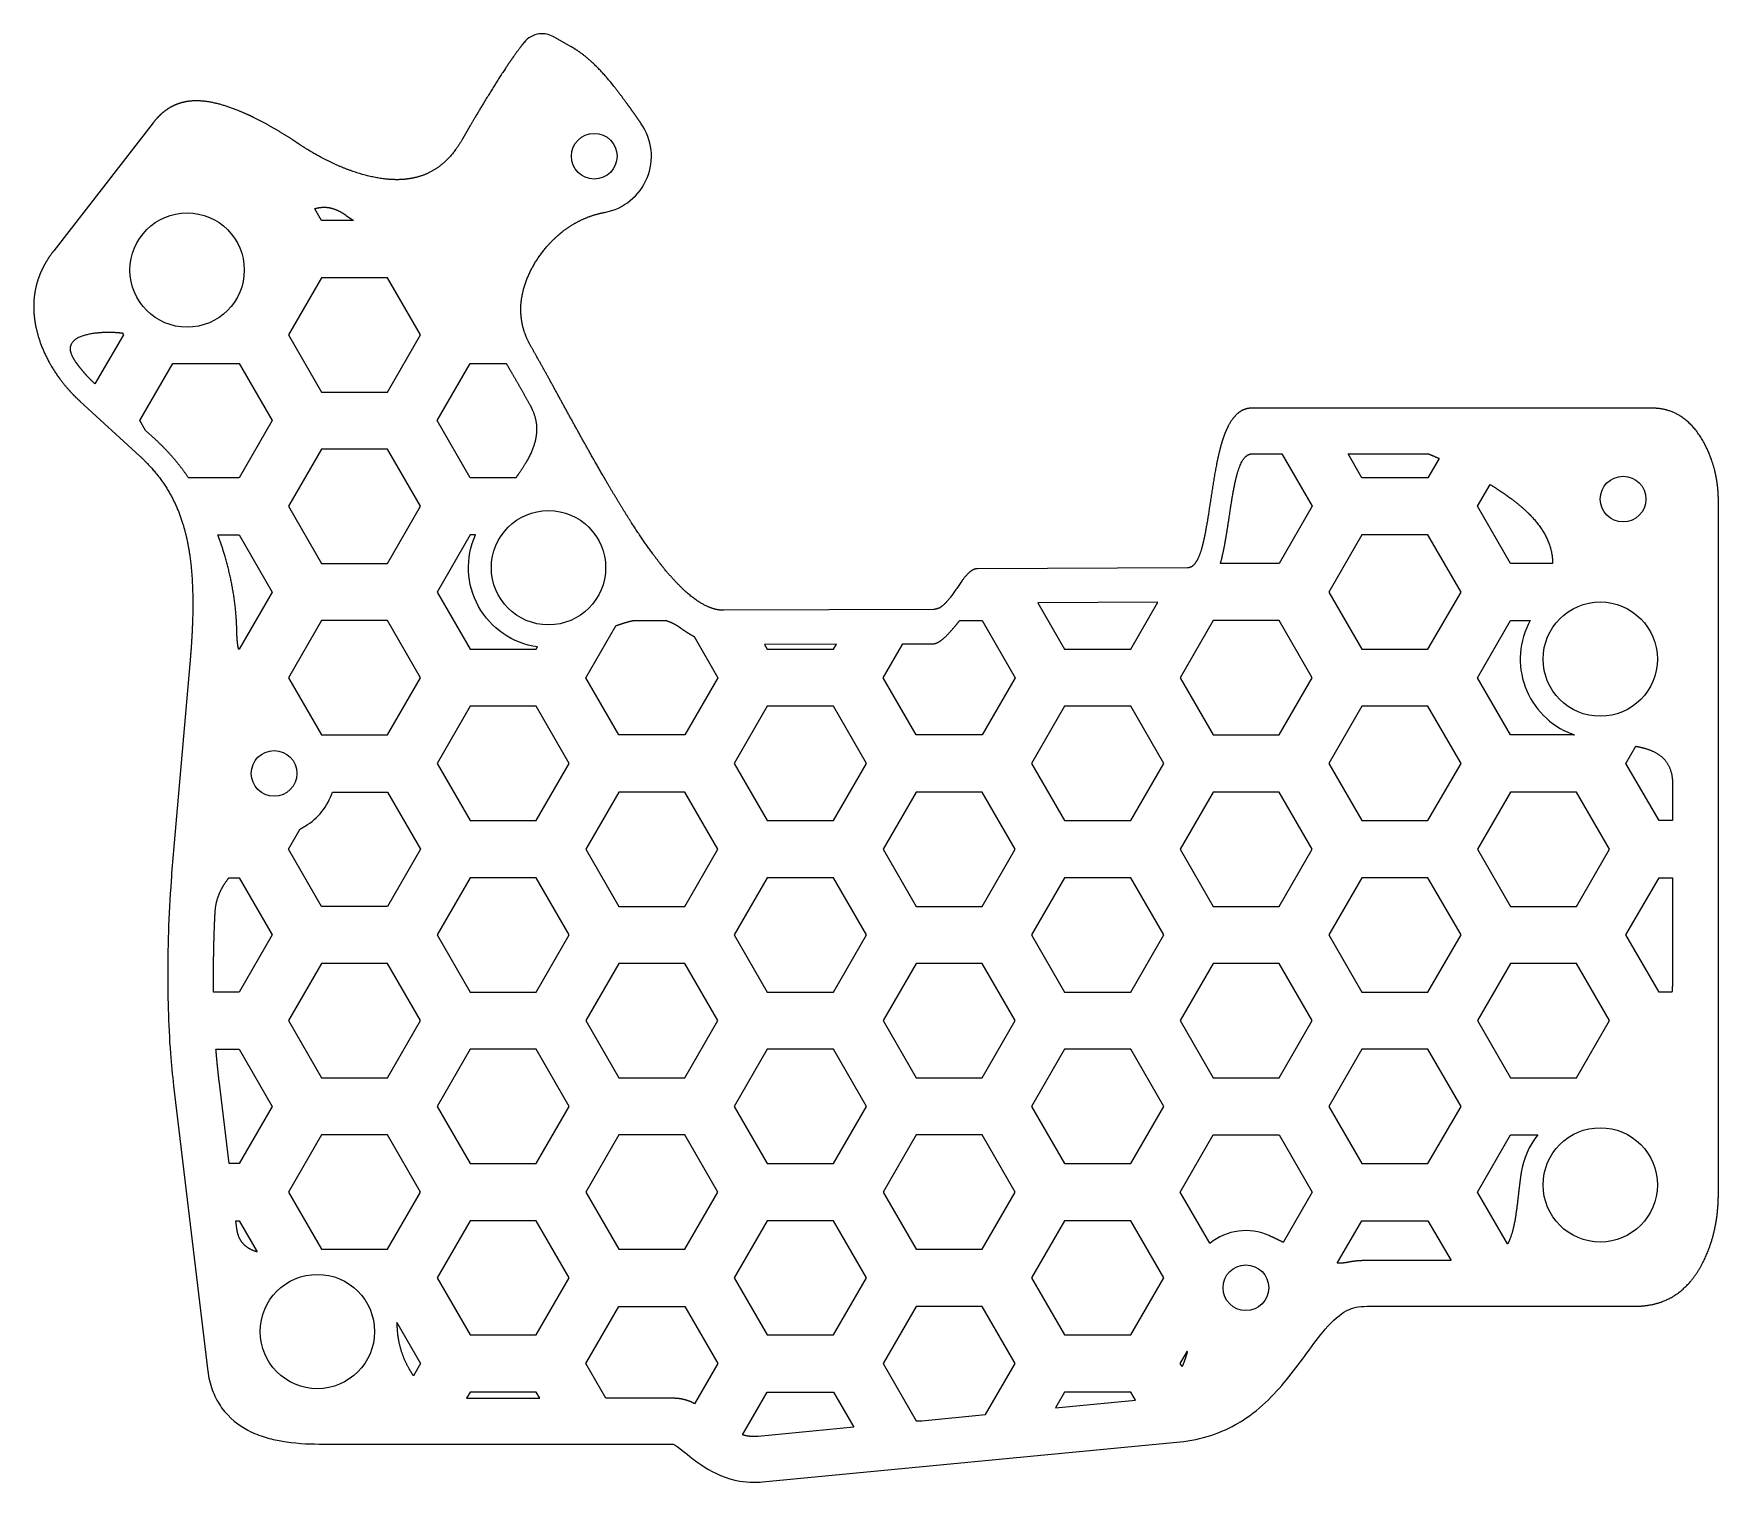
# Model space of a CAD drawing. Header units: millimetres. Extents: x -115 to 32, y -70 to 57.
import ezdxf

# ---------------------------------------------------------------- set-up
doc = ezdxf.new("R2010")
doc.units = ezdxf.units.MM
doc.layers.get('0').update_dxf_attribs({"linetype": 'CONTINUOUS'})

msp = doc.modelspace()

# ---------------------------------------------------------------- linework, layer by layer
for p, q in [((-68.01, 55.57), (-69.58, 56.46)), ((-104.59, 48.91), (-113.27, 37.73)), ((-89.85, 40.37), (-90.45, 41.41)), ((-87.07, 40.37), (-89.85, 40.37)), ((-87.7, 40.82), (-87.07, 40.37)), ((-107.19, 30.37), (-109.67, 26.08)), ((-107.29, 30.54), (-107.19, 30.37)), ((-105.75, 22.87), (-102.86, 27.87)), ((-102.86, 27.87), (-97.07, 27.87)), ((-97.07, 27.87), (-94.18, 22.87)), ((-79.75, 22.87), (-76.86, 27.87)), ((-76.86, 27.87), (-73.7, 27.87)), ((-110.96, 24.55), (-105.76, 19.77)), ((26.44, 23.96), (-8.44, 23.96)), ((-105.25, 22.01), (-105.75, 22.87)), ((-94.18, 22.87), (-97.07, 17.87)), ((-76.86, 17.87), (-79.75, 22.87)), ((-104.41, 21.24), (-105.25, 22.01)), ((-8.44, 19.96), (-5.84, 19.96)), ((-5.84, 19.96), (-3.19, 15.37)), ((-0.06, 19.96), (6.98, 19.96)), ((1.14, 17.87), (-0.06, 19.96)), ((7.91, 19.56), (6.93, 17.87)), ((-97.07, 17.87), (-101.5, 17.87)), ((-72.85, 17.87), (-76.86, 17.87)), ((6.93, 17.87), (1.14, 17.87)), ((11.26, 15.37), (12.36, 17.28)), ((-3.19, 15.37), (-6.08, 10.37)), ((14.15, 10.37), (11.26, 15.37)), ((32.33, -44.87), (32.33, 16)), ((-98.93, 12.87), (-97.07, 12.87)), ((-97.07, 12.87), (-94.18, 7.87)), ((-6.08, 10.37), (-11.22, 10.37)), ((17.83, 10.37), (14.15, 10.37)), ((-14.1, 9.99), (-32.48, 9.91)), ((-94.18, 7.87), (-97.07, 2.87)), ((-36.3, 6.35), (-54.65, 6.27)), ((-66.74, 0.37), (-64.11, 4.92)), ((-62.62, 5.37), (-59.69, 5.37)), ((-34.03, 5.37), (-32.08, 5.37)), ((-32.08, 5.37), (-29.19, 0.37)), ((11.26, 0.37), (14.15, 5.37)), ((14.15, 5.37), (15.87, 5.37)), ((-57.27, 3.98), (-55.19, 0.37)), ((-40.74, 0.37), (-39.02, 3.34)), ((-39.02, 3.34), (-36.29, 3.35)), ((-101.32, 2.26), (-102.81, -14.75)), ((-97.07, 2.87), (-97.11, 2.87)), ((-63.85, -4.63), (-66.74, 0.37)), ((-55.19, 0.37), (-58.08, -4.63)), ((-37.85, -4.63), (-40.74, 0.37)), ((-29.19, 0.37), (-32.08, -4.63)), ((14.15, -4.63), (11.26, 0.37)), ((-58.08, -4.63), (-63.85, -4.63)), ((-32.08, -4.63), (-37.85, -4.63)), ((19.74, -4.63), (14.15, -4.63)), ((24.25, -7.13), (25.12, -5.62)), ((27.14, -12.13), (24.25, -7.13)), ((-88.9, -9.63), (-84.08, -9.63)), ((-84.08, -9.63), (-81.19, -14.63)), ((28.33, -9), (28.33, -12.13)), ((-92.74, -14.63), (-91.72, -12.86)), ((28.33, -12.13), (27.14, -12.13)), ((-89.85, -19.63), (-92.74, -14.63)), ((-81.19, -14.63), (-84.08, -19.63)), ((-97.95, -17.13), (-97.07, -17.13)), ((-97.07, -17.13), (-94.18, -22.13)), ((24.25, -22.13), (27.14, -17.13)), ((27.14, -17.13), (28.33, -17.13)), ((28.33, -17.13), (28.33, -25.86)), ((-84.08, -19.63), (-89.85, -19.63)), ((-94.18, -22.13), (-97.07, -27.13)), ((27.14, -27.13), (24.25, -22.13)), ((-97.07, -27.13), (-99.3, -27.13)), ((28.27, -27.13), (27.14, -27.13)), ((-99.09, -32.13), (-97.07, -32.13)), ((-97.07, -32.13), (-94.18, -37.13)), ((-102.79, -35.33), (-99.79, -60.33)), ((-97.94, -42.13), (-98.82, -34.86)), ((-94.18, -37.13), (-97.07, -42.13)), ((-14.74, -44.63), (-11.85, -39.63)), ((-11.85, -39.63), (-6.08, -39.63)), ((-6.08, -39.63), (-3.19, -44.63)), ((11.26, -44.63), (14.15, -39.63)), ((14.15, -39.63), (16.53, -39.63)), ((-97.07, -42.13), (-97.94, -42.13)), ((-12.15, -49.11), (-14.74, -44.63)), ((-3.19, -44.63), (-5.73, -49.03)), ((13.89, -49.17), (11.26, -44.63)), ((-97.34, -47.13), (-97.07, -47.13)), ((-97.26, -47.82), (-97.34, -47.13)), ((-97.07, -47.13), (-95.49, -49.87)), ((-1.02, -50.86), (1.14, -47.13)), ((1.14, -47.13), (6.93, -47.13)), ((6.93, -47.13), (8.95, -50.62)), ((8.95, -50.62), (1.6, -50.62)), ((-66.74, -59.63), (-63.85, -54.63)), ((-63.85, -54.63), (-58.08, -54.63)), ((-58.08, -54.63), (-55.19, -59.63)), ((1.6, -54.62), (25, -54.62)), ((-83.26, -56.04), (-81.19, -59.63)), ((-14.74, -59.63), (-14.12, -58.56)), ((-81.19, -59.63), (-81.81, -60.7)), ((-64.98, -62.67), (-66.74, -59.63)), ((-55.19, -59.63), (-57.22, -63.14)), ((-14.58, -59.9), (-14.74, -59.63)), ((-59.07, -62.67), (-64.98, -62.67)), ((-53.02, -65.87), (-50.86, -62.13)), ((-50.86, -62.13), (-45.07, -62.13)), ((-45.07, -62.13), (-43.29, -65.2)), ((-43.29, -65.2), (-51.66, -66)), ((-90.07, -66.67), (-59.11, -66.67)), ((-51.27, -69.98), (-14.76, -66.48))]:
    msp.add_line(p, q)
for points in [[(-89.85, 25.37), (-84.08, 25.37), (-81.19, 30.37), (-84.08, 35.37), (-89.85, 35.37), (-92.74, 30.37)], [(-84.08, 20.37), (-89.85, 20.37), (-92.74, 15.37), (-89.85, 10.37), (-84.08, 10.37), (-81.19, 15.37)], [(1.14, 2.87), (6.93, 2.87), (9.82, 7.87), (6.93, 12.87), (1.14, 12.87), (-1.75, 7.87)], [(-16.7, 6.98), (-27.2, 6.93), (-24.86, 2.87), (-19.07, 2.87)], [(-11.85, -4.63), (-6.08, -4.63), (-3.19, 0.37), (-6.08, 5.37), (-11.85, 5.37), (-14.74, 0.37)], [(-45.07, 2.87), (-44.81, 3.32), (-51.1, 3.29), (-50.86, 2.87)], [(-71.07, -2.13), (-76.86, -2.13), (-79.75, -7.13), (-76.86, -12.13), (-71.07, -12.13), (-68.18, -7.13)], [(-45.07, -2.13), (-50.86, -2.13), (-53.75, -7.13), (-50.86, -12.13), (-45.07, -12.13), (-42.18, -7.13)], [(-19.07, -2.13), (-24.86, -2.13), (-27.75, -7.13), (-24.86, -12.13), (-19.07, -12.13), (-16.18, -7.13)], [(6.93, -2.13), (1.14, -2.13), (-1.75, -7.13), (1.14, -12.13), (6.93, -12.13), (9.82, -7.13)], [(-58.08, -9.63), (-63.85, -9.63), (-66.74, -14.63), (-63.85, -19.63), (-58.08, -19.63), (-55.19, -14.63)], [(-32.08, -9.63), (-37.85, -9.63), (-40.74, -14.63), (-37.85, -19.63), (-32.08, -19.63), (-29.19, -14.63)], [(-6.08, -9.63), (-11.85, -9.63), (-14.74, -14.63), (-11.85, -19.63), (-6.08, -19.63), (-3.19, -14.63)], [(19.92, -9.63), (14.15, -9.63), (11.26, -14.63), (14.15, -19.63), (19.92, -19.63), (22.81, -14.63)], [(-71.07, -17.13), (-76.86, -17.13), (-79.75, -22.13), (-76.86, -27.13), (-71.07, -27.13), (-68.18, -22.13)], [(-45.07, -17.13), (-50.86, -17.13), (-53.75, -22.13), (-50.86, -27.13), (-45.07, -27.13), (-42.18, -22.13)], [(-24.86, -27.13), (-19.07, -27.13), (-16.18, -22.13), (-19.07, -17.13), (-24.86, -17.13), (-27.75, -22.13)], [(1.14, -27.13), (6.93, -27.13), (9.82, -22.13), (6.93, -17.13), (1.14, -17.13), (-1.75, -22.13)], [(-89.85, -34.63), (-84.08, -34.63), (-81.19, -29.63), (-84.08, -24.63), (-89.85, -24.63), (-92.74, -29.63)], [(-63.85, -34.63), (-58.08, -34.63), (-55.19, -29.63), (-58.08, -24.63), (-63.85, -24.63), (-66.74, -29.63)], [(-37.85, -34.63), (-32.08, -34.63), (-29.19, -29.63), (-32.08, -24.63), (-37.85, -24.63), (-40.74, -29.63)], [(-11.85, -34.63), (-6.08, -34.63), (-3.19, -29.63), (-6.08, -24.63), (-11.85, -24.63), (-14.74, -29.63)], [(14.15, -34.63), (19.92, -34.63), (22.81, -29.63), (19.92, -24.63), (14.15, -24.63), (11.26, -29.63)], [(-76.86, -42.13), (-71.07, -42.13), (-68.18, -37.13), (-71.07, -32.13), (-76.86, -32.13), (-79.75, -37.13)], [(-50.86, -42.13), (-45.07, -42.13), (-42.18, -37.13), (-45.07, -32.13), (-50.86, -32.13), (-53.75, -37.13)], [(-19.07, -32.13), (-24.86, -32.13), (-27.75, -37.13), (-24.86, -42.13), (-19.07, -42.13), (-16.18, -37.13)], [(6.93, -32.13), (1.14, -32.13), (-1.75, -37.13), (1.14, -42.13), (6.93, -42.13), (9.82, -37.13)], [(-84.08, -39.63), (-89.85, -39.63), (-92.74, -44.63), (-89.85, -49.63), (-84.08, -49.63), (-81.19, -44.63)], [(-63.85, -49.63), (-58.08, -49.63), (-55.19, -44.63), (-58.08, -39.63), (-63.85, -39.63), (-66.74, -44.63)], [(-32.08, -39.63), (-37.85, -39.63), (-40.74, -44.63), (-37.85, -49.63), (-32.08, -49.63), (-29.19, -44.63)], [(-71.07, -47.13), (-76.86, -47.13), (-79.75, -52.13), (-76.86, -57.13), (-71.07, -57.13), (-68.18, -52.13)], [(-45.07, -47.13), (-50.86, -47.13), (-53.75, -52.13), (-50.86, -57.13), (-45.07, -57.13), (-42.18, -52.13)], [(-19.07, -47.13), (-24.86, -47.13), (-27.75, -52.13), (-24.86, -57.13), (-19.07, -57.13), (-16.18, -52.13)], [(-37.33, -64.63), (-31.77, -64.09), (-29.19, -59.63), (-32.08, -54.63), (-37.85, -54.63), (-40.74, -59.63), (-37.85, -64.63)], [(-77.17, -62.67), (-70.76, -62.67), (-71.07, -62.13), (-76.86, -62.13)], [(-25.66, -63.51), (-18.66, -62.84), (-19.07, -62.13), (-24.86, -62.13)]]:
    msp.add_lwpolyline(points, close=True)
for points in [[(-70.96, 3.07, -0.50069), (-76.38, 12.87), (-76.86, 12.87), (-79.75, 7.87), (-76.86, 2.87), (-71.07, 2.87)], [(-89.85, -4.62, -0.000179), (-89.85, -4.63), (-84.08, -4.63), (-81.19, 0.37), (-84.08, 5.37), (-89.85, 5.37), (-92.74, 0.37)]]:
    msp.add_lwpolyline(points, format="xyb", close=True)
for centre, radius in [((-66, 46), 2), ((-101.61, 36.04), 5), ((24, 16), 2), ((-70, 10), 5), ((22, 2), 5), ((-94, -8), 2), ((22, -44), 5), ((-9, -53), 2), ((-90.22, -56.83), 5)]:
    msp.add_circle(centre, radius)
for centre, radius, start, end in [((-66, 46), 5, -79.3896, 34.6059), ((22, 2), 7, 151.1953, 249.1747), ((-94, -8), 5.35, 300.5228, 342.2879), ((22, -44), 7, 141.3411, 171.0845), ((-9, -53), 5, 65.9174, 128.9914), ((-90.22, -56.83), 7, 2.5932, 6.4759)]:
    msp.add_arc(centre, radius, start, end)
for points, degree, knots in [([(-70.39, 56.71), (-70.53, 56.72), (-70.67, 56.72), (-71.07, 56.67), (-71.32, 56.58), (-71.77, 56.33), (-71.97, 56.16), (-72.14, 55.95)], 3, [-0.1984181, -0.1984181, -0.1984181, -0.1984181, -0.1562578, -0.1562578, -0.0781289, -0.0781289, 0, 0, 0, 0]), ([(-69.58, 56.46), (-69.77, 56.56), (-69.97, 56.64), (-70.25, 56.69), (-70.32, 56.7), (-70.39, 56.71)], 3, [-0.28432668, -0.28432668, -0.28432668, -0.28432668, -0.22029224, -0.22029224, -0.19841806, -0.19841806, -0.19841806, -0.19841806]), ([(-72.14, 55.95), (-72.23, 55.83), (-72.57, 55.4), (-73.14, 54.62), (-73.95, 53.44), (-74.92, 51.91), (-75.82, 50.42), (-76.49, 49.29), (-76.92, 48.56), (-77.09, 48.27)], 5, [-0.4406983, -0.4406983, -0.4406983, -0.4406983, -0.4406983, -0.4406983, -0.4, -0.3, -0.2, -0.1, -0.0353859, -0.0353859, -0.0353859, -0.0353859, -0.0353859, -0.0353859]), ([(-62.97, 50.37), (-63.18, 50.66), (-63.61, 51.26), (-64.28, 52.15), (-65.23, 53.31), (-66.26, 54.35), (-67.11, 55.02), (-67.7, 55.4), (-68.01, 55.57)], 5, [0.2065484, 0.2065484, 0.2065484, 0.2065484, 0.2065484, 0.2065484, 0.4, 0.6, 0.8, 1, 1, 1, 1, 1, 1]), ([(-102, 50.7), (-102.08, 50.68), (-102.48, 50.57), (-102.87, 50.41), (-103.25, 50.2), (-103.61, 49.93), (-103.9, 49.67)], 5, [-0.2304849, -0.2304849, -0.2304849, -0.2304849, -0.2304849, -0.2304849, -0.2, -0.0672592, -0.0672592, -0.0672592, -0.0672592, -0.0672592, -0.0672592]), ([(-96.11, 49.54), (-96.29, 49.62), (-97.02, 49.96), (-98.23, 50.44), (-99.45, 50.8), (-100.63, 50.92), (-101.58, 50.81), (-102, 50.7)], 5, [-0.6680191, -0.6680191, -0.6680191, -0.6680191, -0.6680191, -0.6680191, -0.6, -0.4, -0.2304849, -0.2304849, -0.2304849, -0.2304849, -0.2304849, -0.2304849]), ([(-61.88, 48.84), (-62.09, 49.13), (-62.3, 49.44), (-62.51, 49.74), (-62.73, 50.05), (-62.96, 50.36), (-62.97, 50.37)], 5, [0, 0, 0, 0, 0, 0, 0.2, 0.2065484, 0.2065484, 0.2065484, 0.2065484, 0.2065484, 0.2065484]), ([(-91.93, 47.13), (-92.38, 47.44), (-93.16, 47.94), (-93.99, 48.44), (-94.85, 48.92), (-95.75, 49.37), (-96.11, 49.54)], 5, [-1, -1, -1, -1, -1, -1, -0.8, -0.6680191, -0.6680191, -0.6680191, -0.6680191, -0.6680191, -0.6680191]), ([(-77.55, 47.46), (-77.96, 46.75), (-78.73, 45.69), (-79.58, 44.92), (-80.52, 44.42), (-81.51, 44.15), (-81.94, 44.07)], 5, [-1, -1, -1, -1, -1, -1, -0.8, -0.6496991, -0.6496991, -0.6496991, -0.6496991, -0.6496991, -0.6496991]), ([(-82.51, 43.99), (-82.54, 43.98), (-83.17, 43.92), (-84.41, 43.94), (-86.3, 44.29), (-88.2, 44.98), (-90.03, 45.92), (-91.21, 46.65), (-91.78, 47.03)], 5, [-0.6108578, -0.6108578, -0.6108578, -0.6108578, -0.6108578, -0.6108578, -0.6, -0.4, -0.2, -0.0101223, -0.0101223, -0.0101223, -0.0101223, -0.0101223, -0.0101223]), ([(-90.45, 41.41), (-90.31, 41.45), (-89.8, 41.58), (-89.27, 41.59), (-88.71, 41.44), (-88.13, 41.13), (-87.7, 40.82)], 5, [0.7221993, 0.7221993, 0.7221993, 0.7221993, 0.7221993, 0.7221993, 0.8, 1, 1, 1, 1, 1, 1]), ([(-68.97, 39.24), (-68.79, 39.4), (-68.1, 39.92), (-67.37, 40.37), (-66.57, 40.72), (-65.72, 40.97), (-65.08, 41.09)], 5, [-0.277622, -0.277622, -0.277622, -0.277622, -0.277622, -0.277622, -0.2, 0, 0, 0, 0, 0, 0]), ([(-72.42, 32.87), (-72.39, 33.36), (-72.24, 34.43), (-71.76, 35.84), (-70.99, 37.16), (-70, 38.32), (-69.26, 39), (-68.97, 39.24)], 5, [-0.7647331, -0.7647331, -0.7647331, -0.7647331, -0.7647331, -0.7647331, -0.6, -0.4, -0.277622, -0.277622, -0.277622, -0.277622, -0.277622, -0.277622]), ([(-114.6, 35.37), (-114.63, 35.3), (-114.84, 34.66), (-115.01, 33.89), (-115.07, 33.12), (-115.04, 32.36), (-114.95, 31.67), (-114.93, 31.54)], 5, [0.1719079, 0.1719079, 0.1719079, 0.1719079, 0.1719079, 0.1719079, 0.2, 0.4, 0.4489839, 0.4489839, 0.4489839, 0.4489839, 0.4489839, 0.4489839]), ([(-71.54, 29.37), (-71.88, 29.97), (-72.18, 30.67), (-72.36, 31.37), (-72.44, 32.07), (-72.42, 32.77), (-72.42, 32.87)], 5, [-1, -1, -1, -1, -1, -1, -0.8, -0.7647331, -0.7647331, -0.7647331, -0.7647331, -0.7647331, -0.7647331]), ([(-114.93, 31.54), (-114.86, 31.12), (-114.66, 30.16), (-114.21, 28.87), (-113.57, 27.62), (-112.73, 26.44), (-112.07, 25.67), (-111.79, 25.37)], 5, [0.4489839, 0.4489839, 0.4489839, 0.4489839, 0.4489839, 0.4489839, 0.6, 0.8, 0.9270268, 0.9270268, 0.9270268, 0.9270268, 0.9270268, 0.9270268]), ([(-111.31, 27.93), (-111.59, 28.32), (-111.95, 29.02), (-111.91, 29.81), (-110.98, 30.4), (-109.47, 30.62), (-108.3, 30.63), (-107.58, 30.57), (-107.29, 30.54)], 5, [-1, -1, -1, -1, -1, -1, -0.8, -0.6, -0.4, -0.2610192, -0.2610192, -0.2610192, -0.2610192, -0.2610192, -0.2610192]), ([(-65.21, 18.02), (-65.99, 19.35), (-67.32, 21.72), (-68.63, 24.12), (-69.88, 26.42), (-71.06, 28.53), (-71.54, 29.37)], 5, [0.4463575, 0.4463575, 0.4463575, 0.4463575, 0.4463575, 0.4463575, 0.6, 0.7120411, 0.7120411, 0.7120411, 0.7120411, 0.7120411, 0.7120411]), ([(-109.67, 26.08), (-110.04, 26.42), (-110.39, 26.78), (-110.72, 27.15), (-111.02, 27.54), (-111.3, 27.93), (-111.31, 27.93)], 5, [0.0064478, 0.0064478, 0.0064478, 0.0064478, 0.0064478, 0.0064478, 0.2, 0.2044, 0.2044, 0.2044, 0.2044, 0.2044, 0.2044]), ([(-71.63, 24.25), (-71.37, 23.78), (-71, 22.87), (-70.88, 21.55), (-71.3, 20.29), (-72.02, 19.06), (-72.57, 18.26), (-72.85, 17.87)], 5, [-1, -1, -1, -1, -1, -1, -0.8, -0.6, -0.4075806, -0.4075806, -0.4075806, -0.4075806, -0.4075806, -0.4075806]), ([(-8.44, 23.96), (-8.95, 23.96), (-9.46, 23.8), (-9.9, 23.45), (-10.27, 22.94), (-10.59, 22.3), (-10.63, 22.22)], 5, [0, 0, 0, 0, 0, 0, 0.2, 0.2273734, 0.2273734, 0.2273734, 0.2273734, 0.2273734, 0.2273734]), ([(32.15, 17.87), (32.14, 17.94), (32.04, 18.46), (31.79, 19.4), (31.28, 20.73), (30.34, 22.32), (29.07, 23.42), (27.87, 23.86), (26.94, 23.96), (26.44, 23.96)], 5, [0.1673353, 0.1673353, 0.1673353, 0.1673353, 0.1673353, 0.1673353, 0.2, 0.4, 0.6, 0.8, 1, 1, 1, 1, 1, 1]), ([(-101.5, 17.87), (-101.52, 17.9), (-102.01, 18.63), (-102.55, 19.33), (-103.14, 20), (-103.76, 20.65), (-104.41, 21.24)], 5, [-0.2082928, -0.2082928, -0.2082928, -0.2082928, -0.2082928, -0.2082928, -0.2, 0, 0, 0, 0, 0, 0]), ([(-105.76, 19.77), (-105.13, 19.19), (-104.01, 18.01), (-103.08, 16.66), (-102.42, 15.25), (-101.95, 13.79), (-101.75, 12.98), (-101.72, 12.87)], 5, [0, 0, 0, 0, 0, 0, 0.2, 0.4, 0.4323616, 0.4323616, 0.4323616, 0.4323616, 0.4323616, 0.4323616]), ([(-11.27, 20.37), (-11.33, 20.13), (-11.58, 19.1), (-11.9, 17.31), (-12.15, 15.43), (-12.41, 13.7), (-12.67, 12.47), (-12.79, 12)], 5, [0.3364314, 0.3364314, 0.3364314, 0.3364314, 0.3364314, 0.3364314, 0.4, 0.6, 0.7548957, 0.7548957, 0.7548957, 0.7548957, 0.7548957, 0.7548957]), ([(-11.22, 10.37), (-11.16, 10.59), (-10.92, 11.54), (-10.59, 13.37), (-10.23, 16.14), (-9.84, 18.51), (-9.26, 19.7), (-8.74, 19.96), (-8.44, 19.96)], 5, [-0.6609673, -0.6609673, -0.6609673, -0.6609673, -0.6609673, -0.6609673, -0.6, -0.4, -0.2, 0, 0, 0, 0, 0, 0]), ([(-60.24, 10.37), (-60.98, 11.32), (-61.97, 12.7), (-62.97, 14.24), (-63.97, 15.9), (-64.98, 17.61), (-65.21, 18.02)], 5, [0.2479298, 0.2479298, 0.2479298, 0.2479298, 0.2479298, 0.2479298, 0.4, 0.4463575, 0.4463575, 0.4463575, 0.4463575, 0.4463575, 0.4463575]), ([(12.36, 17.28), (12.86, 16.97), (14.04, 16.22), (15.64, 15.01), (16.9, 13.69), (17.64, 12.19), (17.83, 10.97), (17.83, 10.37)], 5, [-0.7371751, -0.7371751, -0.7371751, -0.7371751, -0.7371751, -0.7371751, -0.6, -0.4, -0.2276136, -0.2276136, -0.2276136, -0.2276136, -0.2276136, -0.2276136]), ([(-101.72, 12.87), (-101.58, 12.29), (-101.33, 11.01), (-101.12, 9.08), (-101.07, 7.08), (-101.13, 5.01), (-101.22, 3.55), (-101.27, 2.87)], 5, [0.4323616, 0.4323616, 0.4323616, 0.4323616, 0.4323616, 0.4323616, 0.6, 0.8, 0.9692299, 0.9692299, 0.9692299, 0.9692299, 0.9692299, 0.9692299]), ([(-97.25, 4.15), (-97.26, 4.56), (-97.3, 5.82), (-97.47, 7.6), (-97.81, 9.36), (-98.29, 11.08), (-98.74, 12.38), (-98.93, 12.87)], 5, [-0.8953787, -0.8953787, -0.8953787, -0.8953787, -0.8953787, -0.8953787, -0.8, -0.6, -0.475083, -0.475083, -0.475083, -0.475083, -0.475083, -0.475083]), ([(-12.79, 12), (-12.82, 11.86), (-13.02, 11.13), (-13.25, 10.55), (-13.51, 10.16), (-13.82, 9.99), (-14.1, 9.99)], 5, [0.7548957, 0.7548957, 0.7548957, 0.7548957, 0.7548957, 0.7548957, 0.8, 1, 1, 1, 1, 1, 1]), ([(-54.65, 6.27), (-55.46, 6.27), (-56.52, 6.62), (-57.63, 7.41), (-58.8, 8.59), (-60.01, 10.07), (-60.24, 10.37)], 5, [0, 0, 0, 0, 0, 0, 0.2, 0.2479298, 0.2479298, 0.2479298, 0.2479298, 0.2479298, 0.2479298]), ([(-64.11, 4.92), (-64, 4.96), (-63.7, 5.07), (-63.41, 5.16), (-63.11, 5.25), (-62.81, 5.33), (-62.62, 5.37)], 5, [0.336796, 0.336796, 0.336796, 0.336796, 0.336796, 0.336796, 0.4, 0.505626, 0.505626, 0.505626, 0.505626, 0.505626, 0.505626]), ([(-36.29, 3.35), (-36.15, 3.37), (-35.85, 3.47), (-35.41, 3.78), (-34.94, 4.28), (-34.46, 4.86), (-34.15, 5.23), (-34.03, 5.37)], 5, [-1, -1, -1, -1, -1, -1, -0.8, -0.6, -0.4642168, -0.4642168, -0.4642168, -0.4642168, -0.4642168, -0.4642168]), ([(25.12, -5.62), (25.34, -5.66), (25.97, -5.8), (26.96, -6.12), (27.74, -6.64), (28.2, -7.5), (28.33, -8.46), (28.33, -9)], 5, [0.502308, 0.502308, 0.502308, 0.502308, 0.502308, 0.502308, 0.6, 0.8, 1, 1, 1, 1, 1, 1]), ([(-99.17, -20.3), (-99.15, -19.79), (-99.04, -19.07), (-98.82, -18.42), (-98.49, -17.84), (-98.09, -17.3), (-97.95, -17.13)], 5, [-1, -1, -1, -1, -1, -1, -0.8, -0.6963022, -0.6963022, -0.6963022, -0.6963022, -0.6963022, -0.6963022]), ([(-99.3, -27.13), (-99.3, -27.09), (-99.31, -26.27), (-99.31, -24.91), (-99.29, -23.54), (-99.25, -22.17), (-99.2, -20.84), (-99.17, -20.3)], 5, [-0.6084078, -0.6084078, -0.6084078, -0.6084078, -0.6084078, -0.6084078, -0.6, -0.4, -0.2631234, -0.2631234, -0.2631234, -0.2631234, -0.2631234, -0.2631234]), ([(-103.31, -26.35), (-103.3, -27.1), (-103.29, -27.86), (-103.27, -28.62), (-103.23, -29.9), (-103.17, -31.19), (-103.07, -32.49)], 3, [0.5680896, 0.5680896, 0.5680896, 0.5680896, 0.6780127, 0.6780127, 0.6780127, 0.8641841, 0.8641841, 0.8641841, 0.8641841]), ([(15.08, -42.92), (15.03, -43.27), (14.93, -44.01), (14.79, -45.19), (14.66, -46.56), (14.41, -47.88), (14.14, -48.68), (13.94, -49.09), (13.89, -49.17)], 5, [-1, -1, -1, -1, -1, -1, -0.8, -0.6, -0.4, -0.3435486, -0.3435486, -0.3435486, -0.3435486, -0.3435486, -0.3435486]), ([(25.68, -54.59), (26.15, -54.55), (27.18, -54.38), (28.56, -53.84), (30.03, -52.6), (31.12, -50.79), (31.72, -49.13), (32.01, -47.93), (32.13, -47.25), (32.15, -47.13)], 5, [0.0429857, 0.0429857, 0.0429857, 0.0429857, 0.0429857, 0.0429857, 0.2, 0.4, 0.6, 0.8, 0.8435393, 0.8435393, 0.8435393, 0.8435393, 0.8435393, 0.8435393]), ([(-95.49, -49.87), (-95.53, -49.85), (-95.83, -49.76), (-96.35, -49.53), (-96.78, -49.19), (-97.08, -48.72), (-97.22, -48.14), (-97.26, -47.82)], 5, [-0.4345628, -0.4345628, -0.4345628, -0.4345628, -0.4345628, -0.4345628, -0.4, -0.2, 0, 0, 0, 0, 0, 0]), ([(-3.69, -58.76), (-3.09, -57.94), (-2.56, -57.21), (-2.05, -56.62), (-1.35, -55.82), (-0.76, -55.32), (-0.22, -55.03), (-0.18, -55.01), (-0.14, -54.99), (-0.1, -54.97)], 3, [0.4948823, 0.4948823, 0.4948823, 0.4948823, 0.6327296, 0.6327296, 0.6327296, 0.8211599, 0.8211599, 0.8211599, 0.8351581, 0.8351581, 0.8351581, 0.8351581]), ([(-81.81, -60.7), (-81.91, -60.55), (-82.2, -60.11), (-82.62, -59.33), (-82.94, -58.48), (-83.13, -57.6), (-83.21, -56.88), (-83.22, -56.51)], 5, [-0.5037092, -0.5037092, -0.5037092, -0.5037092, -0.5037092, -0.5037092, -0.4, -0.2, 0, 0, 0, 0, 0, 0]), ([(-9.32, -64.63), (-7.6, -63.53), (-6.3, -62.12), (-5.24, -60.8), (-4.68, -60.09), (-4.16, -59.4), (-3.69, -58.76)], 3, [0.1826075, 0.1826075, 0.1826075, 0.1826075, 0.385935, 0.385935, 0.385935, 0.4948823, 0.4948823, 0.4948823, 0.4948823]), ([(-99.79, -60.33), (-99.78, -60.39), (-99.78, -60.44), (-99.77, -60.5), (-99.69, -61.03), (-99.55, -61.59), (-99.33, -62.13)], 3, [-1, -1, -1, -1, -0.9903296, -0.9903296, -0.9903296, -0.8941208, -0.8941208, -0.8941208, -0.8941208]), ([(-99.33, -62.13), (-99.14, -62.61), (-98.89, -63.07), (-98.59, -63.49), (-97.93, -64.41), (-97.07, -65.05), (-96.29, -65.46), (-95.76, -65.74), (-95.26, -65.94), (-94.78, -66.08)], 3, [-0.8941208, -0.8941208, -0.8941208, -0.8941208, -0.8077832, -0.8077832, -0.8077832, -0.6197644, -0.6197644, -0.6197644, -0.4928878, -0.4928878, -0.4928878, -0.4928878]), ([(-57.22, -63.14), (-57.27, -63.11), (-57.61, -62.94), (-57.97, -62.8), (-58.34, -62.71), (-58.73, -62.67), (-59.07, -62.67)], 5, [-0.2352322, -0.2352322, -0.2352322, -0.2352322, -0.2352322, -0.2352322, -0.2, 0, 0, 0, 0, 0, 0]), ([(-14.76, -66.48), (-12.91, -66.3), (-11.11, -65.7), (-9.62, -64.81), (-9.52, -64.75), (-9.42, -64.69), (-9.32, -64.63)], 3, [0, 0, 0, 0, 0.1711286, 0.1711286, 0.1711286, 0.1826075, 0.1826075, 0.1826075, 0.1826075]), ([(-94.78, -66.08), (-94.3, -66.23), (-93.84, -66.32), (-93.4, -66.4), (-92.18, -66.61), (-91.12, -66.67), (-90.07, -66.67)], 3, [-0.4928878, -0.4928878, -0.4928878, -0.4928878, -0.3629127, -0.3629127, -0.3629127, 0, 0, 0, 0]), ([(-59.11, -66.67), (-59.04, -66.7), (-58.84, -66.81), (-58.51, -67.06), (-58.04, -67.41), (-57.35, -68.05), (-56.31, -68.71), (-55.52, -69.2), (-54.48, -69.71), (-53.26, -69.91), (-52.88, -69.98), (-52.48, -70.01), (-52.08, -70.02)], 3, [0.1986225, 0.1986225, 0.1986225, 0.1986225, 0.3939888, 0.3939888, 0.3939888, 0.6763673, 0.6763673, 0.6763673, 0.8876649, 0.8876649, 0.8876649, 0.9547365, 0.9547365, 0.9547365, 0.9547365])]:
    msp.add_open_spline(points, degree=degree, knots=knots)
for points, degree in [([(-103.9, 49.67), (-104.04, 49.54), (-104.18, 49.4), (-104.32, 49.25), (-104.46, 49.09), (-104.59, 48.91)], 5), ([(-77.09, 48.27), (-77.18, 48.11), (-77.27, 47.95), (-77.36, 47.79), (-77.46, 47.63), (-77.55, 47.46)], 5), ([(-91.78, 47.03), (-91.81, 47.05), (-91.84, 47.07), (-91.87, 47.09), (-91.9, 47.11), (-91.93, 47.13)], 5), ([(-81.94, 44.07), (-82.06, 44.04), (-82.17, 44.03), (-82.28, 44.01), (-82.4, 44), (-82.51, 43.99)], 5), ([(-113.27, 37.73), (-113.64, 37.27), (-113.95, 36.79), (-114.21, 36.32), (-114.43, 35.85), (-114.6, 35.37)], 5), ([(-73.7, 27.87), (-73.31, 27.21), (-72.91, 26.52), (-72.49, 25.79), (-72.06, 25.03), (-71.63, 24.25)], 5), ([(-111.79, 25.37), (-111.64, 25.2), (-111.47, 25.04), (-111.31, 24.87), (-111.14, 24.71), (-110.96, 24.55)], 5), ([(-10.63, 22.22), (-10.78, 21.9), (-10.92, 21.56), (-11.04, 21.18), (-11.16, 20.79), (-11.27, 20.37)], 5), ([(6.98, 19.96), (7.17, 19.88), (7.36, 19.8), (7.54, 19.72), (7.73, 19.64), (7.91, 19.56)], 5), ([(32.33, 16), (32.33, 16.38), (32.31, 16.76), (32.27, 17.13), (32.22, 17.5), (32.15, 17.87)], 5), ([(-32.48, 9.91), (-32.63, 9.91), (-32.93, 9.83), (-33.37, 9.51), (-33.96, 8.73), (-34.7, 7.54), (-35.32, 6.76), (-35.8, 6.43), (-36.13, 6.36), (-36.3, 6.35)], 5), ([(-59.69, 5.37), (-59.43, 5.29), (-59.17, 5.18), (-58.92, 5.05), (-58.67, 4.9), (-58.42, 4.71)], 5), ([(-58.42, 4.71), (-58.19, 4.54), (-57.96, 4.39), (-57.73, 4.24), (-57.5, 4.11), (-57.27, 3.98)], 5), ([(-97.11, 2.87), (-97.16, 3.11), (-97.2, 3.36), (-97.23, 3.62), (-97.25, 3.88), (-97.25, 4.15)], 5), ([(-101.27, 2.87), (-101.28, 2.75), (-101.29, 2.63), (-101.3, 2.5), (-101.31, 2.38), (-101.32, 2.26)], 5), ([(19.51, -4.54), (19.56, -4.56), (19.6, -4.58), (19.65, -4.59), (19.7, -4.61), (19.74, -4.63)], 5), ([(-91.72, -12.86), (-91.63, -12.81), (-91.54, -12.76), (-91.46, -12.71), (-91.37, -12.66), (-91.28, -12.61)], 5), ([(-102.81, -14.75), (-102.88, -15.64), (-102.95, -16.52), (-103.01, -17.4)], 3), ([(-103.01, -17.4), (-103.22, -20.37), (-103.33, -23.34), (-103.31, -26.35)], 3), ([(28.33, -25.86), (28.33, -26.12), (28.32, -26.37), (28.31, -26.63), (28.29, -26.88), (28.27, -27.13)], 5), ([(-98.82, -34.86), (-98.88, -34.31), (-98.94, -33.77), (-99, -33.22), (-99.04, -32.67), (-99.09, -32.13)], 5), ([(-103.07, -32.49), (-103, -33.44), (-102.9, -34.39), (-102.79, -35.33)], 3), ([(32.15, -47.13), (32.22, -46.69), (32.27, -46.24), (32.31, -45.79), (32.33, -45.33), (32.33, -44.87)], 5), ([(-5.73, -49.03), (-5.98, -48.91), (-6.22, -48.78), (-6.47, -48.66), (-6.71, -48.55), (-6.96, -48.44)], 5), ([(-0.07, -50.77), (-0.27, -50.81), (-0.46, -50.84), (-0.64, -50.86), (-0.83, -50.86), (-1.02, -50.86)], 5), ([(1.6, -50.62), (1.24, -50.62), (0.9, -50.63), (0.56, -50.66), (0.24, -50.71), (-0.07, -50.77)], 5), ([(-0.1, -54.97), (0.36, -54.74), (0.83, -54.62), (1.6, -54.62)], 3), ([(25, -54.62), (25.14, -54.62), (25.28, -54.61), (25.41, -54.61), (25.54, -54.6), (25.68, -54.59)], 5), ([(-14.12, -58.56), (-14.19, -58.84), (-14.27, -59.12), (-14.37, -59.39), (-14.47, -59.65), (-14.58, -59.9)], 5), ([(-51.66, -66), (-51.95, -66.03), (-52.23, -66.03), (-52.5, -66), (-52.76, -65.95), (-53.02, -65.87)], 5), ([(-52.08, -70.02), (-51.81, -70.02), (-51.54, -70.01), (-51.27, -69.98)], 3)]:
    msp.add_open_spline(points, degree=degree)

doc.saveas('drawing.dxf')
